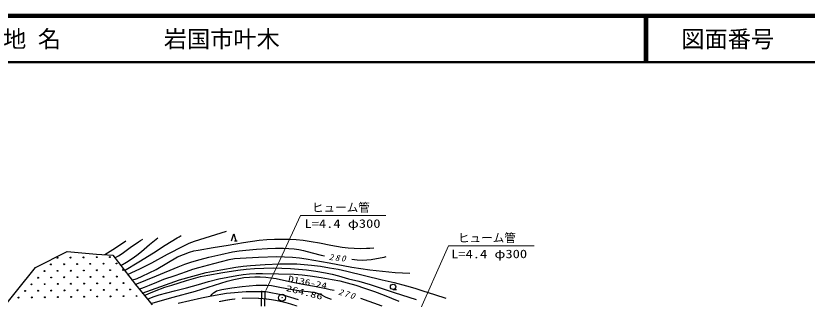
# Model space of a CAD drawing. Units: millimetres, scale not verified. Extents: x 40000 to 680000, y 20000 to 380000.
# Drawn here: x 373121 to 543756, y 318874 to 380000 of the extents above; entities that cross this region are included whole.
import ezdxf
from ezdxf.enums import TextEntityAlignment as Align

# ---------------------------------------------------------------- set-up
doc = ezdxf.new("R2010")
doc.units = ezdxf.units.MM
doc.header["$LTSCALE"] = 1000
doc.linetypes.add('CHAIN', pattern=[18.5, 12, -1.5, 3.5, -1.5])
for name, color, linetype, lineweight in [('M-BGD', 7, 'Continuous', 25), ('M-BGD-HTXT', 7, 'Continuous', 13), ('M-BMK', 2, 'CHAIN', 13), ('M-TTL', 2, 'Continuous', 140), ('M-TTL-LINE', 7, 'Continuous', 50)]:
    doc.layers.add(name, color=color, linetype=linetype, lineweight=lineweight)
doc.layers.add('M-BMK-SRVR', color=7, linetype='Continuous')
doc.layers.add('M-TTL-TXT', color=7, linetype='Continuous')
doc.styles.add('ＭＳ ゴシック', font='')
doc.styles.get('ＭＳ ゴシック').set_extended_font_data('MS Gothic')

# ---------------------------------------------------------------- blocks, each defined once
blk = doc.blocks.new('BUHIN1')
at = {"color": 3, "linetype": 'Continuous', "lineweight": 25}
for radius in [746, 22.5]:
    blk.add_circle((0, 0), radius, dxfattribs=at)
blk = doc.blocks.new('BUHIN51')
at = {"color": 7, "linetype": 'Continuous', "lineweight": 25}
blk.add_line((506, -568), (1022, -263), dxfattribs=at)
blk.add_lwpolyline([(-14, -875), (-382, 646), (774, -410)], dxfattribs=at)
blk = doc.blocks.new('BUHIN52')
at = {"color": 7, "linetype": 'Continuous', "lineweight": 25}
blk.add_line((292, -494), (934, -114), dxfattribs=at)
blk.add_circle((0, 0), 574, dxfattribs=at)

msp = doc.modelspace()

# ---------------------------------------------------------------- linework, layer by layer
at = {"layer": 'M-BGD'}
for p, q in [((377339, 325710), (384212, 329164)), ((384212, 329164), (390517, 328600)), ((390517, 328600), (394046, 328365)), ((394046, 328365), (398892, 322012)), ((367741, 313759), (377339, 325710)), ((398892, 322012), (402517, 317637)), ((408092, 317989), (413153, 319179)), ((413153, 319179), (415348, 319614)), ((415348, 319614), (418553, 320151)), ((418553, 320151), (422794, 320518)), ((422794, 320518), (427036, 320518)), ((426093, 320647), (425991, 317362)), ((426843, 320624), (426740, 317338)), ((427036, 320518), (430675, 319784)), ((430675, 319784), (434000, 318790))]:
    msp.add_line(p, q, dxfattribs=at)
for points in [[(397214, 324212), (399835, 325429), (402440, 326704), (405857, 328575), (409314, 330400), (410481, 330921), (411670, 331387), (415113, 332482), (418579, 333527)], [(392346, 328478), (394609, 329963), (396850, 331490)], [(394464, 327816), (395283, 328234), (396070, 328704), (397794, 329988), (399551, 331222), (400009, 331524), (400477, 331830)], [(395750, 326131), (396986, 326854), (398206, 327639), (399240, 328378), (400236, 329164), (401965, 330657), (403723, 332135)], [(396551, 325081), (399676, 326951), (402781, 328879), (405320, 330508), (407888, 332085), (408334, 332347), (408781, 332609)], [(398162, 322969), (399289, 323365), (400397, 323819), (401906, 324535), (403397, 325310), (405688, 326673), (408007, 327983), (409280, 328523), (410577, 329008), (411507, 329268), (412453, 329471), (415669, 330039), (418896, 330548), (422229, 331090), (425579, 331575), (427253, 331727), (428931, 331818), (430510, 331845), (432090, 331811), (433595, 331720), (435095, 331569), (436832, 331322), (438572, 331013), (441015, 330538), (443477, 330122), (444785, 329964), (446102, 329867), (447402, 329831), (448700, 329856), (449486, 329894), (450282, 329941)], [(398867, 322045), (403476, 323941), (408093, 325856), (409576, 326422), (411079, 326931), (412903, 327445), (414746, 327901), (417293, 328513), (419860, 329067), (421267, 329299), (422684, 329470), (425034, 329668), (427393, 329806), (429103, 329875), (430822, 329885), (431990, 329832), (433165, 329717), (434162, 329563), (435158, 329348), (437040, 328844), (438944, 328397), (439315, 328320), (439686, 328243)], [(399702, 321035), (400846, 321434), (401974, 321891), (403491, 322556), (405031, 323165), (407495, 323991), (409948, 324877), (411261, 325328), (412592, 325722), (415844, 326603), (419117, 327426), (420302, 327614), (421505, 327744), (425435, 327947), (429365, 328090), (431073, 328040), (432788, 327931), (434267, 327783), (435749, 327575), (440653, 326695), (445572, 325810), (447520, 325465), (449487, 325178), (452189, 324881), (454905, 324642), (456508, 324548), (458112, 324480)], [(445570, 327500), (446710, 327382), (447854, 327324), (448802, 327350), (449748, 327436), (450925, 327614), (452100, 327854), (452539, 327952), (452987, 328055)], [(400389, 320205), (404393, 321644), (408412, 323025), (411261, 323843), (414138, 324606), (417334, 325240), (420535, 325814), (422119, 326018), (423712, 326162), (426855, 326359), (430004, 326497), (431864, 326517), (433734, 326478), (435311, 326387), (436880, 326237), (438820, 325983), (440754, 325669), (442610, 325315), (444463, 324901), (448276, 323948), (452107, 323053), (454725, 322450), (457332, 321788), (459128, 321268), (460902, 320691), (463362, 319865), (465850, 319083)], [(400818, 319687), (403017, 320597), (405239, 321449), (406795, 321885), (408347, 322381), (409892, 322897), (411453, 323355), (412973, 323738), (414505, 324064), (417752, 324638), (421009, 325154), (422785, 325349), (424577, 325485), (426594, 325579), (428613, 325612), (430492, 325589), (432380, 325505), (434085, 325377), (435790, 325188), (437845, 324896), (439892, 324544), (441309, 324251), (442712, 323899), (444876, 323296), (447058, 322751), (448314, 322422), (449554, 322035), (452127, 321154), (454728, 320328), (459470, 318791)], [(401504, 318858), (402734, 319350), (403996, 319789), (405655, 320271), (407333, 320696), (409923, 321330), (412506, 322024), (414698, 322673), (416904, 323264), (418820, 323657), (420750, 323991), (422131, 324203), (423518, 324354), (424912, 324411), (426321, 324408), (429732, 324367), (433137, 324266), (434877, 324110), (436623, 323894), (438966, 323549), (441307, 323144), (442959, 322797), (444599, 322392), (446466, 321866), (448326, 321279), (450451, 320542), (452564, 319746), (455742, 318443)], [(402261, 317946), (407060, 319274), (411865, 320632), (414599, 321458), (417317, 322342), (418699, 322770), (420108, 323143), (421205, 323364), (422313, 323527), (423480, 323635), (424660, 323684), (425830, 323675), (426997, 323606), (428108, 323483), (429221, 323299), (432110, 322676), (435014, 322111), (437526, 321673), (440025, 321176), (440905, 320990), (441785, 320802)], [(415153, 319576), (415426, 319934), (415745, 320254), (416070, 320492), (416426, 320678), (416957, 320848), (417518, 320964), (419728, 321318), (421954, 321613), (423450, 321786), (424952, 321899), (426103, 321923), (427252, 321888), (428286, 321793), (429311, 321639), (431927, 321125), (434556, 320669), (436125, 320514), (437673, 320300), (438287, 320112), (438894, 319863), (439992, 319341), (441121, 318872)], [(447463, 319094), (452077, 317403)]]:
    msp.add_lwpolyline(points, dxfattribs=at)
for centre in [(382091, 327812), (384919, 327851), (387747, 327890), (390576, 327929), (393404, 327968), (380696, 326378), (383525, 326417), (386353, 326456), (389181, 326495), (392009, 326534), (394837, 326573), (379302, 324944), (382130, 324983), (384958, 325022), (387786, 325061), (390615, 325100), (393443, 325139), (396271, 325178), (377907, 323511), (380735, 323550), (383564, 323589), (386392, 323628), (389220, 323667), (392048, 323706), (394876, 323745), (376513, 322077), (379341, 322116), (380774, 320722), (382169, 322155), (383603, 320761), (384997, 322194), (386431, 320800), (387825, 322233), (389259, 320839), (390654, 322272), (392087, 320878), (393482, 322311), (394915, 320917), (396310, 322350), (397743, 320956), (373724, 319210), (375118, 320644), (376552, 319249), (377946, 320683), (379380, 319288), (382208, 319327), (385036, 319366), (387864, 319405), (390693, 319444), (393521, 319483), (396349, 319522), (399177, 319561)]:
    msp.add_circle(centre, 99.5, dxfattribs=at)
at = {"layer": 'M-BGD-HTXT'}
for p, q in [((434509, 336956), (427048, 320733)), ((434509, 336956), (452923, 336956)), ((466443, 330379), (456997, 309295)), ((466443, 330379), (484918, 330379))]:
    msp.add_line(p, q, dxfattribs=at)
at = {"layer": 'M-BMK'}
msp.add_arc((423730, 289113), 29994, 70.49573, 103.44189, dxfattribs=at)
at = {"layer": 'M-TTL'}
msp.add_line((680000, 380000), (40000, 380000), dxfattribs=at)
at = {"layer": 'M-TTL-LINE'}
for p, q in [((508747, 380000), (508747, 370000)), ((509247, 380000), (509247, 370000)), ((40000, 370000), (680000, 370000))]:
    msp.add_line(p, q, dxfattribs=at)

# ---------------------------------------------------------------- block references
at = {"layer": 'M-BGD', "rotation": 329.42002}
for name, p in [('BUHIN51', (420113, 332233)), ('BUHIN52', (454457, 321540))]:
    msp.add_blockref(name, p, dxfattribs=at)
at = {"layer": 'M-BMK-SRVR', "rotation": 329.42002}
msp.add_blockref('BUHIN1', (430518, 319183), dxfattribs=at)

# ---------------------------------------------------------------- texts
at = {"layer": 'M-BGD-HTXT', "style": 'ＭＳ ゴシック'}
for p in [(436968, 337157), (468459, 330608)]:
    msp.add_text('ヒューム管', height=1833, rotation=0.1, dxfattribs=at).set_placement(p, align=Align.BOTTOM_LEFT)
for s, height, rotation, width, p in [('L=4.4 φ300', 1833, 0.1, 1.25, (435362, 333697)), ('L=4.4 φ300', 1833, 0.1, 1.25, (466976, 327148)), ('D136-24', 1320, 349, 1.35, (431685, 322311)), ('264.86', 1320, 346.1, 1.5, (431167, 320294))]:
    msp.add_text(s, height=height, rotation=rotation, dxfattribs=dict(at, width=width)).set_placement(p, align=Align.BOTTOM_LEFT)
at = {"layer": 'M-BGD-HTXT', "char_height": 1320, "attachment_point": 7, "style": 'ＭＳ ゴシック'}
for s, insert, rotation in [('\\T1.33;\\W1.1;\\Q15;280', (440563, 327332), 354), ('\\T1.33;\\W1.1;\\Q15;270', (442524, 319896), 343.3)]:
    msp.add_mtext(s, dxfattribs=dict(at, insert=insert, rotation=rotation))
at = {"layer": 'M-TTL-TXT', "style": 'ＭＳ ゴシック'}
for s, p in [('地 名', (370380, 375000)), ('岩国市叶木', (405024, 375000))]:
    msp.add_text(s, height=3666, dxfattribs=at).set_placement(p, align=Align.MIDDLE_LEFT)
msp.add_text('図面番号', height=3666, dxfattribs=at).set_placement((526622, 375000), align=Align.MIDDLE_CENTER)

doc.saveas('drawing.dxf')
